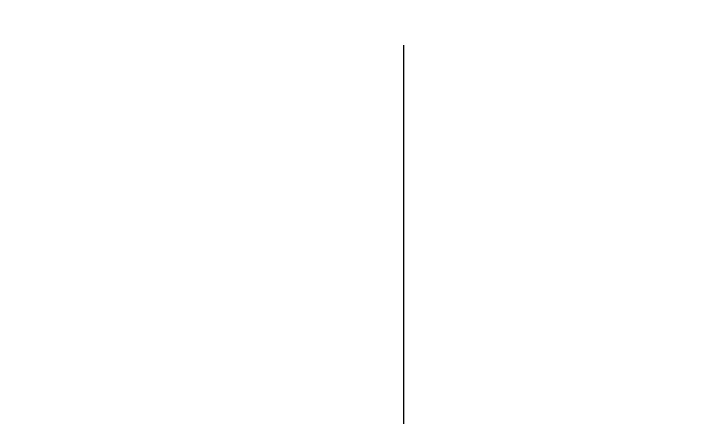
# Model space of a CAD drawing. Header units: millimetres. Extents: x -202167124728 to 271770318960, y -93929711922 to 253569468055.
# Drawn here: x -5082702030 to 4967098990, y 1125513872 to 6914311065 of the extents above; entities that cross this region are included whole.
import ezdxf
from ezdxf.enums import TextEntityAlignment as Align

# ---------------------------------------------------------------- set-up
doc = ezdxf.new("R2010")
doc.units = ezdxf.units.MM
doc.layers.add('SYMS', color=7, linetype='Continuous')
doc.styles.add('WD', font='romans.shx')

# ---------------------------------------------------------------- blocks, each defined once
blk = doc.blocks.new('VGND2')
for p, q in [((0, -0.125), (0, 0)), ((0.09375, -0.125), (-0.09375, -0.125)), ((-0.0625, -0.171875), (0.0625, -0.171875)), ((-0.03125, -0.21875), (0.03125, -0.21875))]:
    blk.add_line(p, q)
at = {"style": 'WD', "width": 0.8}
for tag, p in [('INST', (0.15625, 0.125)), ('LOC', (0.15625, -0.03125)), ('TAG1', (0.15625, -0.1875)), ('DESC1', (0.15625, -0.34375)), ('DESC2', (0.15625, -0.5))]:
    blk.add_attdef(tag, text='', height=0.125, dxfattribs=at).set_placement(p, align=Align.MIDDLE_LEFT)
at = {"style": 'WD', "flags": 1}
for tag in ['ASSYCODE', 'X2TERM01', 'CAT', 'FAMILY', 'MFG']:
    blk.add_attdef(tag, (0, 0), '', height=0.01, dxfattribs=at)

msp = doc.modelspace()

# ---------------------------------------------------------------- linework, layer by layer
for centre, radius in [((-32519505469, 84081835699), 96597493339), ((-18018376250, -17317669629), 43503387659)]:
    msp.add_circle(centre, radius)

# ---------------------------------------------------------------- block references
at = {"layer": 'SYMS', "xscale": 45576926572.57236, "yscale": 45576926572.57236, "zscale": 45576926572.57236}
msp.add_blockref('VGND2', (521360399, 6468509269), dxfattribs=at)

doc.saveas('drawing.dxf')
